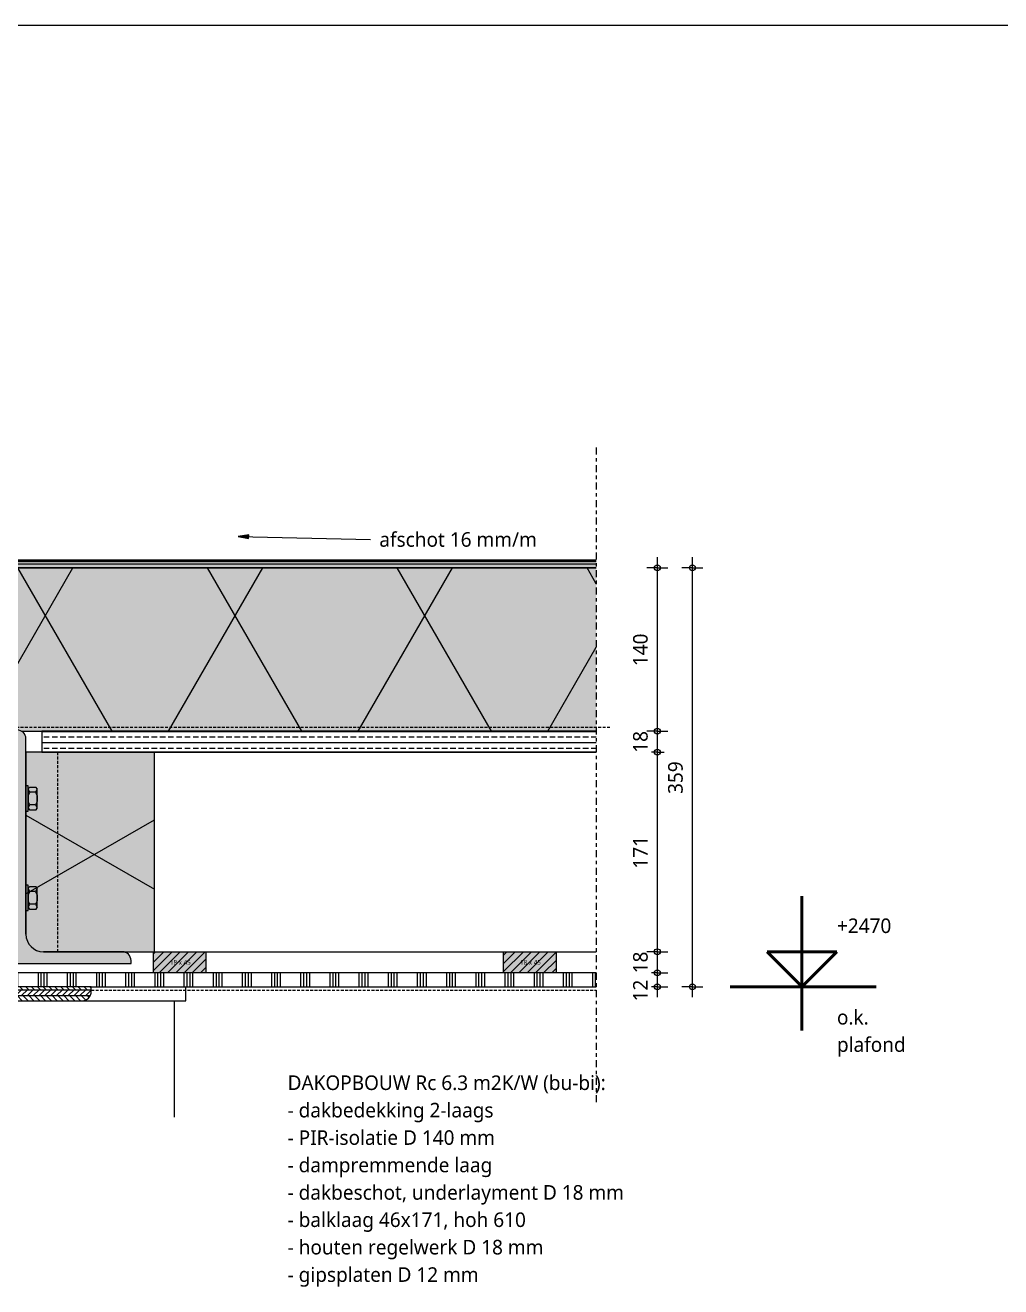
# Model space of a CAD drawing. Header units: millimetres. Extents: x 1813 to 34621, y -2347 to 13791.
# Drawn here: x 9124 to 9960, y 3931 to 5012 of the extents above; entities that cross this region are included whole.
import ezdxf

# ---------------------------------------------------------------- set-up
doc = ezdxf.new("R2010")
doc.units = ezdxf.units.MM
doc.linetypes.add('MV_center', pattern=[15, 6, -3, 3, -3])
doc.linetypes.add('MV_hidden', pattern=[3.75, 2.5, -1.25])
for name, color, linetype, lineweight in [('A-ANNO-DIMS', 211, 'Continuous', 13), ('A-ANNO-DIMS-5', 211, 'Continuous', 13), ('A-ANNO-NOTE', 131, 'Continuous', 18), ('A-DETL', 90, 'Continuous', 13), ('A-DETL-GENF', 92, 'Continuous', 18), ('A-DETL-MEDM', 33, 'Continuous', 18), ('G-ANNO-TEXT', 231, 'Continuous', 13)]:
    doc.layers.add(name, color=color, linetype=linetype, lineweight=lineweight)
doc.styles.add('Segoe UI_1', font='segoeui.ttf', dxfattribs={"height": 4})
doc.styles.add('Segoe UI_3', font='segoeui.ttf', dxfattribs={"height": 12.5})
doc.styles.add('Segoe UI_B', font='segoeui.ttf', dxfattribs={"height": 12.5})
doc.dimstyles.new('2_5_mm_1', dxfattribs={"dimscale": 304.8, "dimtxt": 13.092049, "dimasz": 0.016404, "dimexe": 0.029528, "dimexo": 0.0625, "dimgap": 0.014764, "dimtad": 1, "dimdec": 0, "dimzin": 0, "dimdsep": 46, "dimtxsty": 'Segoe UI_3', "dimblk1": 'DOTBLANK', "dimblk2": 'DOTBLANK', "dimsah": 1, "dimcen": 0.09, "dimdle": 0.029528, "dimazin": 0, "dimtfac": 1, "dimtdec": 4, "dimtix": 1, "dimtmove": 0, "dimatfit": 3, "dimfxl": 0.029528, "dimfxlon": 1, "dimtvp": 1, "dimtfill": 1, "dimtolj": 1, "dimtzin": 0, "dimarcsym": 2})
doc.dimstyles.new('2_5_mm_2', dxfattribs={"dimscale": 304.8, "dimtxt": 13.092049, "dimasz": 0.016404, "dimexe": 0.029528, "dimexo": 0.0625, "dimgap": 0.014764, "dimtad": 1, "dimdec": 0, "dimzin": 0, "dimdsep": 46, "dimtxsty": 'Segoe UI_3', "dimblk1": 'DOTBLANK', "dimblk2": 'DOTBLANK', "dimsah": 1, "dimcen": 0.09, "dimdle": 0.029528, "dimazin": 0, "dimtfac": 1, "dimtdec": 4, "dimtix": 1, "dimtmove": 2, "dimatfit": 3, "dimfxl": 0.029528, "dimfxlon": 1, "dimtvp": 1, "dimtfill": 1, "dimtolj": 1, "dimtzin": 0, "dimarcsym": 2})

# ---------------------------------------------------------------- blocks, each defined once
blk = doc.blocks.new('42 isolatie - Type 1-3788162-Details Verbouwingen')
at = {"layer": 'A-DETL-GENF'}
blk.add_hatch(color=256, dxfattribs=at).paths.add_polyline_path([(171.3, 83.3), (171.3, 110.8), (0.3, 110.8), (0.3, 0.8), (156.3, 0.8), (160.2, 1.3), (163.8, 2.8), (166.9, 5.2), (169.3, 8.3), (170.8, 11.9), (171.3, 15.8), (171.3, 70.9)])
at = {"layer": 'A-DETL-GENF', "lineweight": 13}
h = blk.add_hatch(dxfattribs=at)
h.set_pattern_fill('FP_120', color=256, style=0, pattern_type=2)
h.set_pattern_definition([(60, (96.29, 222.8), (-96.995, 56), []), (120, (96.29, 222.8), (-96.995, -56), [])])
h.paths.add_polyline_path([(171.3, 83.3), (171.3, 110.8), (0.3, 110.8), (0.3, 0.8), (156.3, 0.8), (160.2, 1.3), (163.8, 2.8), (166.9, 5.2), (169.3, 8.3), (170.8, 11.9), (171.3, 15.8), (171.3, 70.9)])
at = {"layer": 'A-DETL-GENF'}
for p, q in [((171.3, 110.8), (0.3, 110.8)), ((0.3, 110.8), (0.3, 14.4)), ((171.3, 110.8), (0.3, 110.8)), ((171.3, 109.9), (171.3, 110.8)), ((171.3, 83.3), (171.3, 109.9)), ((171.3, 83.3), (171.3, 109.9)), ((171.3, 15.8), (171.3, 83.3)), ((0.3, 14.4), (0.3, 0.8)), ((0.3, 14.4), (0.3, 0.8)), ((0.3, 0.8), (156.3, 0.8))]:
    blk.add_line(p, q, dxfattribs=at)
blk = doc.blocks.new('42 isolatie - Type 1-3788130-Details Verbouwingen')
at = {"layer": 'A-DETL-GENF'}
blk.add_hatch(color=256, dxfattribs=at).paths.add_polyline_path([(0.3, 0.8), (121.6, 0.8), (121.6, 1.8), (124.1, 1.8), (126.1, 1.5), (127.9, 0.8), (620.3, 0.8), (620.3, 140.8), (0.3, 140.8), (0.3, 1.8)])
at = {"layer": 'A-DETL-GENF', "lineweight": 13}
h = blk.add_hatch(dxfattribs=at)
h.set_pattern_fill('FP_5', color=256, style=0, pattern_type=2)
h.set_pattern_definition([(60, (-857.8, 704), (-121.936, 70.4), []), (120, (-857.8, 704), (-121.936, -70.4), [])])
h.paths.add_polyline_path([(0.3, 0.8), (121.6, 0.8), (121.6, 1.8), (124.1, 1.8), (126.1, 1.5), (127.9, 0.8), (620.3, 0.8), (620.3, 140.8), (0.3, 140.8), (0.3, 1.8)])
at = {"layer": 'A-DETL-GENF'}
for p, q in [((100.3, 140.8), (0.3, 140.8)), ((0.3, 140.8), (0.3, 0.8)), ((100.3, 140.8), (0.3, 140.8)), ((620.3, 140.8), (100.3, 140.8)), ((0.3, 0.8), (25.3, 0.8)), ((0.3, 0.8), (25.3, 0.8)), ((121.3, 0.8), (121.6, 0.8)), ((121.3, 0.8), (121.6, 0.8)), ((127.9, 0.8), (145.2, 0.8)), ((127.9, 0.8), (145.2, 0.8)), ((145.2, 0.8), (620.3, 0.8))]:
    blk.add_line(p, q, dxfattribs=at)
blk = doc.blocks.new('00 hout_rechthoekig_sls - Vuren 18x45-3138897-Details Verbouwingen')
at = {"layer": 'A-DETL-GENF', "lineweight": 13}
blk.add_hatch(color=256, dxfattribs=at).paths.add_polyline_path([(45, -18), (45, 0), (0, 0), (0, -18)])
at = {"layer": 'A-DETL-MEDM', "lineweight": 13}
h = blk.add_hatch(dxfattribs=at)
h.set_pattern_fill('FP_128', color=256, style=0, pattern_type=2)
h.set_pattern_definition([(45, (-9233.58, -4217.581), (-3.535534, 3.535534), [])])
h.paths.add_polyline_path([(45, -18), (45, 0), (0, 0), (0, -18)])
at = {"layer": 'A-DETL-MEDM'}
for p, q in [((0, 0), (45, 0)), ((0, -18), (0, 0)), ((45, 0), (45, -18)), ((45, 0), (45, -18)), ((45, 0), (45, -18)), ((45, -18), (0, -18)), ((45, -18), (0, -18))]:
    blk.add_line(p, q, dxfattribs=at)
blk = doc.blocks.new('NLRS_00_DI_maskeer - Type 1-4234761-Details Verbouwingen')
at = {"layer": 'A-DETL-GENF', "linetype": 'MV_center'}
blk.add_line((-100, 0), (462, 0), dxfattribs=at)
blk = doc.blocks.new('00 hout_rechthoekig_sls - Vuren 18x45-V78-Details Verbouwingen')
at = {"layer": 'A-DETL-GENF', "lineweight": 13}
blk.add_hatch(color=256, dxfattribs=at).paths.add_polyline_path([(45, -18), (45, 0), (0, 0), (0, -18)])
at = {"layer": 'A-DETL-MEDM', "lineweight": 13}
h = blk.add_hatch(dxfattribs=at)
h.set_pattern_fill('FP_132', color=256, style=0, pattern_type=2)
h.set_pattern_definition([(45, (-9533.58, -4217.581), (-3.535534, 3.535534), [])])
h.paths.add_polyline_path([(45, -18), (45, 0), (0, 0), (0, -18)])
at = {"layer": 'A-DETL-MEDM'}
for p, q in [((0, 0), (45, 0)), ((0, -18), (0, 0)), ((45, 0), (45, -18)), ((45, 0), (45, -18)), ((45, 0), (45, -18)), ((45, -18), (0, -18)), ((45, -18), (0, -18))]:
    blk.add_line(p, q, dxfattribs=at)
blk = doc.blocks.new('00 moer s e - M10-4320659-Details Verbouwingen')
at = {"layer": 'A-DETL-GENF'}
for p, q in [((0, 10.9), (-2, 10.9)), ((-2, 10.9), (-2, 0)), ((0, -10.9), (0, 10.9)), ((-8.6, 9.5), (-9.5, 8.1)), ((-8.1, 5.3), (-9.5, 8.1)), ((-9.5, 8.1), (-9.5, -8.5)), ((-9.5, 2.4), (-8.1, 5.3)), ((-9.5, -2.4), (-9.5, 2.4)), ((-3, 9.5), (-8.6, 9.5)), ((-8.1, 5.3), (-3.4, 5.3)), ((-2, 8.1), (-3.4, 5.3)), ((-3.4, 5.3), (-2, 2.4)), ((-2, 8.1), (-3, 9.5)), ((-2, 0), (-2, 8.1)), ((-2, 2.4), (-2, -2.4)), ((-2, -8.5), (-2, 0)), ((-2, 0), (-2, -10.9)), ((-8.1, -5.4), (-9.5, -2.4)), ((-9.5, -8.5), (-8.1, -5.4)), ((-9.5, -8.5), (-8.6, -9.5)), ((-8.6, -9.5), (-2.9, -9.5)), ((-8.1, -5.4), (-3.4, -5.4)), ((-2, -2.4), (-3.4, -5.4)), ((-3.4, -5.4), (-2, -8.5)), ((-2.9, -9.5), (-2, -8.5)), ((-2, -10.9), (0, -10.9))]:
    blk.add_line(p, q, dxfattribs=at)
blk = doc.blocks.new('DIMBLOCK94-Details Verbouwingen')
at = {"layer": 'A-ANNO-DIMS-5'}
for p, q in [((9665.4, 4199.6), (9656.4, 4199.6)), ((9665.4, 4178.6), (9665.4, 4199.6)), ((9665.4, 4199.6), (9674.4, 4199.6)), ((9665.4, 4187.6), (9656.4, 4187.6)), ((9665.4, 4187.6), (9674.4, 4187.6))]:
    blk.add_line(p, q, dxfattribs=at)
for centre in [(9665.4, 4199.6), (9665.4, 4187.6)]:
    blk.add_circle(centre, 2.5, dxfattribs=at)
at = {"layer": 'A-ANNO-DIMS-5', "color": 0, "insert": (9644.6, 4175), "char_height": 12.5, "width": 22.852, "attachment_point": 1, "rotation": 90, "line_spacing_factor": 1.142579, "style": 'Segoe UI_3', "bg_fill": 3, "box_fill_scale": 1.25, "bg_fill_color": 9, "bg_fill_true_color": 13158600, "bg_fill_transparency": 0}
blk.add_mtext('12', dxfattribs=at)
blk = doc.blocks.new('_DotBlank')
at = {"color": 0, "linetype": 'ByBlock', "lineweight": -2}
blk.add_line((-0.5, 0), (-1, 0), dxfattribs=at)
blk.add_circle((0, 0), 0.5, dxfattribs=at)
blk = doc.blocks.new('DIMBLOCK95-Details Verbouwingen')
at = {"layer": 'A-ANNO-DIMS-5'}
for p, q in [((9665.4, 4217.6), (9656.4, 4217.6)), ((9665.4, 4199.6), (9665.4, 4217.6)), ((9665.4, 4217.6), (9674.4, 4217.6)), ((9665.4, 4199.6), (9656.4, 4199.6)), ((9665.4, 4199.6), (9674.4, 4199.6))]:
    blk.add_line(p, q, dxfattribs=at)
for centre in [(9665.4, 4217.6), (9665.4, 4199.6)]:
    blk.add_circle(centre, 2.5, dxfattribs=at)
at = {"layer": 'A-ANNO-DIMS-5', "color": 0, "insert": (9644.6, 4199.1), "char_height": 12.5, "width": 22.852, "attachment_point": 1, "rotation": 90, "line_spacing_factor": 1.142579, "style": 'Segoe UI_3', "bg_fill": 3, "box_fill_scale": 1.25, "bg_fill_color": 9, "bg_fill_true_color": 13158600, "bg_fill_transparency": 0}
blk.add_mtext('18', dxfattribs=at)
blk = doc.blocks.new('DIMBLOCK96-Details Verbouwingen')
at = {"layer": 'A-ANNO-DIMS-5'}
for p, q in [((9665.4, 4388.6), (9656.4, 4388.6)), ((9665.4, 4217.6), (9665.4, 4388.6)), ((9665.4, 4388.6), (9674.4, 4388.6)), ((9665.4, 4217.6), (9656.4, 4217.6)), ((9665.4, 4217.6), (9674.4, 4217.6))]:
    blk.add_line(p, q, dxfattribs=at)
for centre in [(9665.4, 4388.6), (9665.4, 4217.6)]:
    blk.add_circle(centre, 2.5, dxfattribs=at)
at = {"layer": 'A-ANNO-DIMS-5', "color": 0, "insert": (9644.6, 4288.8), "char_height": 12.5, "width": 34.277, "attachment_point": 1, "rotation": 90, "line_spacing_factor": 1.142579, "style": 'Segoe UI_3', "bg_fill": 3, "box_fill_scale": 1.25, "bg_fill_color": 9, "bg_fill_true_color": 13158600, "bg_fill_transparency": 0}
blk.add_mtext('171', dxfattribs=at)
blk = doc.blocks.new('DIMBLOCK97-Details Verbouwingen')
at = {"layer": 'A-ANNO-DIMS-5'}
for p, q in [((9665.4, 4406.6), (9656.4, 4406.6)), ((9665.4, 4388.6), (9665.4, 4406.6)), ((9665.4, 4406.6), (9674.4, 4406.6)), ((9665.4, 4388.6), (9656.4, 4388.6)), ((9665.4, 4388.6), (9674.4, 4388.6))]:
    blk.add_line(p, q, dxfattribs=at)
for centre in [(9665.4, 4406.6), (9665.4, 4388.6)]:
    blk.add_circle(centre, 2.5, dxfattribs=at)
at = {"layer": 'A-ANNO-DIMS-5', "color": 0, "insert": (9644.6, 4388.1), "char_height": 12.5, "width": 22.852, "attachment_point": 1, "rotation": 90, "line_spacing_factor": 1.142579, "style": 'Segoe UI_3', "bg_fill": 3, "box_fill_scale": 1.25, "bg_fill_color": 9, "bg_fill_true_color": 13158600, "bg_fill_transparency": 0}
blk.add_mtext('18', dxfattribs=at)
blk = doc.blocks.new('DIMBLOCK98-Details Verbouwingen')
at = {"layer": 'A-ANNO-DIMS-5'}
for p, q in [((9665.4, 4406.6), (9665.4, 4555.6)), ((9665.4, 4546.6), (9656.4, 4546.6)), ((9665.4, 4546.6), (9674.4, 4546.6)), ((9665.4, 4406.6), (9656.4, 4406.6)), ((9665.4, 4406.6), (9674.4, 4406.6))]:
    blk.add_line(p, q, dxfattribs=at)
for centre in [(9665.4, 4546.6), (9665.4, 4406.6)]:
    blk.add_circle(centre, 2.5, dxfattribs=at)
at = {"layer": 'A-ANNO-DIMS-5', "color": 0, "insert": (9644.6, 4462.3), "char_height": 12.5, "width": 34.277, "attachment_point": 1, "rotation": 90, "line_spacing_factor": 1.142579, "style": 'Segoe UI_3', "bg_fill": 3, "box_fill_scale": 1.25, "bg_fill_color": 9, "bg_fill_true_color": 13158600, "bg_fill_transparency": 0}
blk.add_mtext('140', dxfattribs=at)
blk = doc.blocks.new('DIMBLOCK99-Details Verbouwingen')
at = {"layer": 'A-ANNO-DIMS-5'}
for p, q in [((9695.4, 4178.6), (9695.4, 4555.6)), ((9695.4, 4546.6), (9686.4, 4546.6)), ((9695.4, 4546.6), (9704.4, 4546.6)), ((9695.4, 4187.6), (9686.4, 4187.6)), ((9695.4, 4187.6), (9704.4, 4187.6))]:
    blk.add_line(p, q, dxfattribs=at)
for centre in [(9695.4, 4546.6), (9695.4, 4187.6)]:
    blk.add_circle(centre, 2.5, dxfattribs=at)
at = {"layer": 'A-ANNO-DIMS-5', "color": 0, "insert": (9674.6, 4352.8), "char_height": 12.5, "width": 34.277, "attachment_point": 1, "rotation": 90, "line_spacing_factor": 1.142579, "style": 'Segoe UI_3', "bg_fill": 3, "box_fill_scale": 1.25, "bg_fill_color": 9, "bg_fill_true_color": 13158600, "bg_fill_transparency": 0}
blk.add_mtext('359', dxfattribs=at)

msp = doc.modelspace()

# ---------------------------------------------------------------- hatches: boundary and pattern name
at = {"layer": 'A-DETL-GENF'}
for points in [[(9613.1, 4546.6), (9613.1, 4549.6), (9094.4, 4549.6), (8977, 4667), (8926.5, 4667.9), (8924.9, 4669.5), (8881.2, 4670.1), (8881.2, 4667.1), (8923.7, 4666.5), (8924.2, 4666), (8924.7, 4666), (8925, 4665.8), (8925.1, 4665.4), (8925.1, 4665.2), (8925, 4665.1), (8925.2, 4664.9), (8975.7, 4664), (9093.2, 4546.6), (9194.5, 4546.6)], [(9114.4, 4207.6), (9214.4, 4207.6), (9214.4, 4210.1), (9214.2, 4212), (9213.4, 4213.8), (9212.2, 4215.4), (9210.7, 4216.6), (9208.9, 4217.3), (9206.9, 4217.6), (9139.4, 4217.6), (9135.6, 4218.1), (9131.9, 4219.6), (9128.8, 4222), (9126.4, 4225.1), (9124.9, 4228.7), (9124.4, 4232.6), (9124.4, 4400.1), (9124.2, 4402), (9123.4, 4403.8), (9122.2, 4405.4), (9120.7, 4406.6), (9118.9, 4407.3), (9116.9, 4407.6), (9114.4, 4407.6), (9114.4, 4271.9)]]:
    msp.add_hatch(color=7, dxfattribs=at).paths.add_polyline_path(points)
at = {"layer": 'A-DETL-GENF', "lineweight": 13}
h = msp.add_hatch(dxfattribs=at)
h.set_pattern_fill('FP_11', color=250, style=0, pattern_type=2)
h.set_pattern_definition([(0, (0, 0), (0, 9.476), []), (0, (0, 4.738), (0, 9.476), [4.738, -2.369])])
h.paths.add_polyline_path([(9194.5, 4388.6), (9613.1, 4388.6), (9613.1, 4406.6), (9138, 4406.6), (9138, 4388.6)])
h = msp.add_hatch(dxfattribs=at)
h.set_pattern_fill('FP_13', color=254, style=0, pattern_type=2)
h.set_pattern_definition([(90, (10, 0), (-25, 1e-15), []), (90, (12.5, 0), (-25, 1e-15), []), (90, (15, 0), (-25, 1e-15), []), (90, (17.5, 0), (-25, 1e-15), [])])
h.paths.add_polyline_path([(9233.6, 4187.6), (9613.1, 4187.6), (9613.1, 4199.6), (9114.4, 4199.6), (9114.4, 4187.6), (9194.5, 4187.6)])
h = msp.add_hatch(dxfattribs=at)
h.set_pattern_fill('FP_8', color=254, style=0, pattern_type=2)
h.set_pattern_definition([(0, (0, 0), (0, 5), [50, 0]), (45, (0, 0), (5.0006592, 0), [7.071, -7.071]), (315, (0, 0), (5.0006592, 0), [7.071, -7.071])])
h.paths.add_polyline_path([(9094.4, 4175.6), (9172.4, 4175.6), (9174.5, 4175.9), (9176.4, 4176.7), (9178.1, 4177.9), (9179.3, 4179.6), (9180.1, 4181.5), (9180.4, 4183.6), (9180.4, 4187.6), (9094.4, 4187.6)])
at = {"layer": 'G-ANNO-TEXT'}
msp.add_hatch(color=7, dxfattribs=at).paths.add_polyline_path([(9306.2, 4573.5), (9315.2, 4571.7), (9315.3, 4574.8)])

# ---------------------------------------------------------------- linework, layer by layer
at = {"layer": 'A-DETL', "lineweight": 18}
for p, q in [((7843.6, 5011.5), (11489.3, 5011.5)), ((9093.2, 4546.6), (9613.1, 4546.6)), ((9613.1, 4549.6), (9094.4, 4549.6)), ((9124.4, 4232.6), (9124.4, 4400.1)), ((9613.1, 4406.6), (9138, 4406.6)), ((9138, 4406.6), (9138, 4388.6)), ((9138, 4388.6), (9613.1, 4388.6)), ((9613.1, 4388.6), (9234.4, 4388.6)), ((9206.9, 4217.6), (9139.4, 4217.6)), ((9234.4, 4217.6), (9278.6, 4217.6)), ((9278.6, 4217.6), (9533.6, 4217.6)), ((9533.6, 4217.6), (9578.6, 4217.6)), ((9578.6, 4217.6), (9613.1, 4217.6)), ((9114.4, 4207.6), (9214.4, 4207.6)), ((9214.4, 4207.6), (9214.4, 4210.1)), ((9233.6, 4199.6), (9114.4, 4199.6)), ((9533.6, 4199.6), (9278.6, 4199.6)), ((9613.1, 4199.6), (9578.6, 4199.6)), ((9180.4, 4187.6), (9109.4, 4187.6)), ((9180.4, 4187.6), (9613.1, 4187.6)), ((9180.4, 4183.6), (9180.4, 4187.6)), ((9261.4, 4175.6), (9261.4, 4187.6)), ((9807, 4187.6), (9777, 4187.6)), ((9094.4, 4175.6), (9172.4, 4175.6)), ((9172.4, 4175.6), (9261.4, 4175.6)), ((9251.4, 4175.6), (9251.4, 4075.7))]:
    msp.add_line(p, q, dxfattribs=at)
at = {"layer": 'A-DETL', "lineweight": 50}
for p, q in [((9094.8, 4552.5), (9613.1, 4552.5)), ((9789.3, 4150.1), (9789.3, 4265.1)), ((9819.3, 4217.6), (9759.4, 4217.6)), ((9759.4, 4217.6), (9789.4, 4187.6)), ((9789.3, 4187.6), (9819.3, 4217.6)), ((9727.9, 4187.6), (9852.9, 4187.6))]:
    msp.add_line(p, q, dxfattribs=at)
at = {"layer": 'A-DETL', "linetype": 'MV_hidden'}
for p, q in [((9624.8, 4409.6), (8993.1, 4409.6)), ((9151.4, 4388.6), (9151.4, 4217.6)), ((9151.4, 4388.6), (9234.4, 4388.6)), ((9151.4, 4217.6), (9234.4, 4217.6)), ((9180.4, 4184.6), (9613.1, 4184.6))]:
    msp.add_line(p, q, dxfattribs=at)
at = {"layer": 'A-DETL', "lineweight": 18}
for centre, radius, start, end in [((9116.9, 4400.1), 7.5, 0, 90), ((9139.4, 4232.6), 15, 180, 270), ((9206.9, 4210.1), 7.5, 0, 90), ((9172.4, 4183.6), 8, 270, 0)]:
    msp.add_arc(centre, radius, start, end, dxfattribs=at)
at = {"layer": 'G-ANNO-TEXT', "color": 250}
for p, q in [((9315.3, 4574.8), (9306.2, 4573.5)), ((9306.2, 4573.5), (9315.2, 4571.7)), ((9306.2, 4573.5), (9419.7, 4570.8)), ((9315.2, 4571.7), (9315.3, 4574.8))]:
    msp.add_line(p, q, dxfattribs=at)

# ---------------------------------------------------------------- block references
at = {"layer": 'A-DETL-GENF', "linetype": 'MV_center', "rotation": 269.9999999999999}
msp.add_blockref('NLRS_00_DI_maskeer - Type 1-4234761-Details Verbouwingen', (9613.1, 4549.6), dxfattribs=at)
at = {"layer": 'A-DETL-GENF'}
msp.add_blockref('42 isolatie - Type 1-3788130-Details Verbouwingen', (8992.8, 4405.8), dxfattribs=at)
for name, p, rotation in [('42 isolatie - Type 1-3788162-Details Verbouwingen', (9123.6, 4388.9), 270.0000000000002), ('00 moer s e - M10-4320659-Details Verbouwingen', (9124.4, 4348.8), 180), ('00 moer s e - M10-4320659-Details Verbouwingen', (9124.4, 4263.7), 180)]:
    msp.add_blockref(name, p, dxfattribs=dict(at, rotation=rotation))
at = {"layer": 'A-DETL-MEDM', "lineweight": 13}
for name, p in [('00 hout_rechthoekig_sls - Vuren 18x45-3138897-Details Verbouwingen', (9233.6, 4217.6)), ('00 hout_rechthoekig_sls - Vuren 18x45-V78-Details Verbouwingen', (9533.6, 4217.6))]:
    msp.add_blockref(name, p, dxfattribs=at)

# ---------------------------------------------------------------- texts
at = {"layer": 'A-ANNO-NOTE', "lineweight": 13, "char_height": 4, "width": 23.65, "attachment_point": 1, "style": 'Segoe UI_1'}
for insert in [(9247.8, 4210.5), (9547.8, 4210.5)]:
    msp.add_mtext('18 x 45', dxfattribs=dict(at, insert=insert))
at = {"layer": 'G-ANNO-TEXT', "color": 7, "char_height": 12.5, "attachment_point": 1}
for s, insert, width, style in [('afschot 16 mm/m', (9427.2, 4577.1), 166.751, 'Segoe UI_3'), ('+2470', (9819.3, 4246.1), 60.928, 'Segoe UI_3'), ('o.k. ', (9819.3, 4167.7), 37.679, 'Segoe UI_3'), ('plafond', (9819.3, 4144.3), 72.152, 'Segoe UI_3'), ('DAKOPBOUW Rc 6.3 m2K/W (bu-bi):', (9348.6, 4111.6), 368.375, 'Segoe UI_B'), ('- dakbedekking 2-laags', (9348.6, 4088.1), 220.063, 'Segoe UI_3'), ('- PIR-isolatie D 140 mm ', (9348.6, 4064.6), 230.084, 'Segoe UI_3'), ('- dampremmende laag', (9348.6, 4041.1), 216.055, 'Segoe UI_3'), ('- dakbeschot, underlayment D 18 mm', (9348.6, 4017.6), 355.548, 'Segoe UI_3'), ('- balklaag 46x171, hoh 610', (9348.6, 3994.2), 254.135, 'Segoe UI_3'), ('- houten regelwerk D 18 mm', (9348.6, 3970.7), 271.772, 'Segoe UI_3'), ('- gipsplaten D 12 mm', (9348.6, 3947.2), 205.232, 'Segoe UI_3')]:
    msp.add_mtext(s, dxfattribs=dict(at, insert=insert, width=width, style=style))

# ---------------------------------------------------------------- dimensions: what is measured, and where the dimension line sits
at = {"layer": 'A-ANNO-DIMS'}
dim = msp.add_linear_dim(base=(9665.4, 4199.6), p1=(9656.4, 4187.6), p2=(9656.4, 4199.6), angle=90, dimstyle='2_5_mm_2', override={"dimpost": '<>', "dimfxl": 12}, dxfattribs=at)
dim.commit()
dim.dimension.update_dxf_attribs({"geometry": 'DIMBLOCK94-Details Verbouwingen', "text_midpoint": (9652.9, 4186.5), "dimtype": 160, "text_rotation": 90})

# ---------------------------------------------------------------- next in the draw order: dimensions: what is measured, and where the dimension line sits
dim = msp.add_linear_dim(base=(9665.4, 4217.6), p1=(9656.4, 4199.6), p2=(9656.4, 4217.6), angle=90, dimstyle='2_5_mm_1', override={"dimpost": '<>', "dimfxl": 18}, dxfattribs=at)
dim.commit()
dim.dimension.update_dxf_attribs({"geometry": 'DIMBLOCK95-Details Verbouwingen', "text_midpoint": (9654.4, 4208.6)})

# ---------------------------------------------------------------- next in the draw order: dimensions: what is measured, and where the dimension line sits
dim = msp.add_linear_dim(base=(9665.4, 4388.6), p1=(9656.4, 4217.6), p2=(9656.4, 4388.6), angle=90, dimstyle='2_5_mm_1', override={"dimpost": '<>', "dimfxl": 171}, dxfattribs=at)
dim.commit()
dim.dimension.update_dxf_attribs({"geometry": 'DIMBLOCK96-Details Verbouwingen', "text_midpoint": (9654.5, 4303.1)})

# ---------------------------------------------------------------- next in the draw order: dimensions: what is measured, and where the dimension line sits
dim = msp.add_linear_dim(base=(9665.4, 4406.6), p1=(9656.4, 4388.6), p2=(9656.4, 4406.6), angle=90, dimstyle='2_5_mm_1', override={"dimpost": '<>', "dimfxl": 18}, dxfattribs=at)
dim.commit()
dim.dimension.update_dxf_attribs({"geometry": 'DIMBLOCK97-Details Verbouwingen', "text_midpoint": (9654.4, 4397.6)})

# ---------------------------------------------------------------- next in the draw order: dimensions: what is measured, and where the dimension line sits
dim = msp.add_linear_dim(base=(9665.4, 4546.6), p1=(9656.4, 4406.6), p2=(9656.4, 4546.6), angle=90, dimstyle='2_5_mm_1', override={"dimpost": '<>', "dimfxl": 140}, dxfattribs=at)
dim.commit()
dim.dimension.update_dxf_attribs({"geometry": 'DIMBLOCK98-Details Verbouwingen', "text_midpoint": (9654.4, 4476.6)})

# ---------------------------------------------------------------- next in the draw order: dimensions: what is measured, and where the dimension line sits
dim = msp.add_linear_dim(base=(9695.4, 4546.6), p1=(9686.4, 4187.6), p2=(9686.4, 4546.6), angle=90, dimstyle='2_5_mm_1', override={"dimpost": '<>', "dimfxl": 359}, dxfattribs=at)
dim.commit()
dim.dimension.update_dxf_attribs({"geometry": 'DIMBLOCK99-Details Verbouwingen', "text_midpoint": (9684.5, 4367.1)})

doc.saveas('drawing.dxf')
